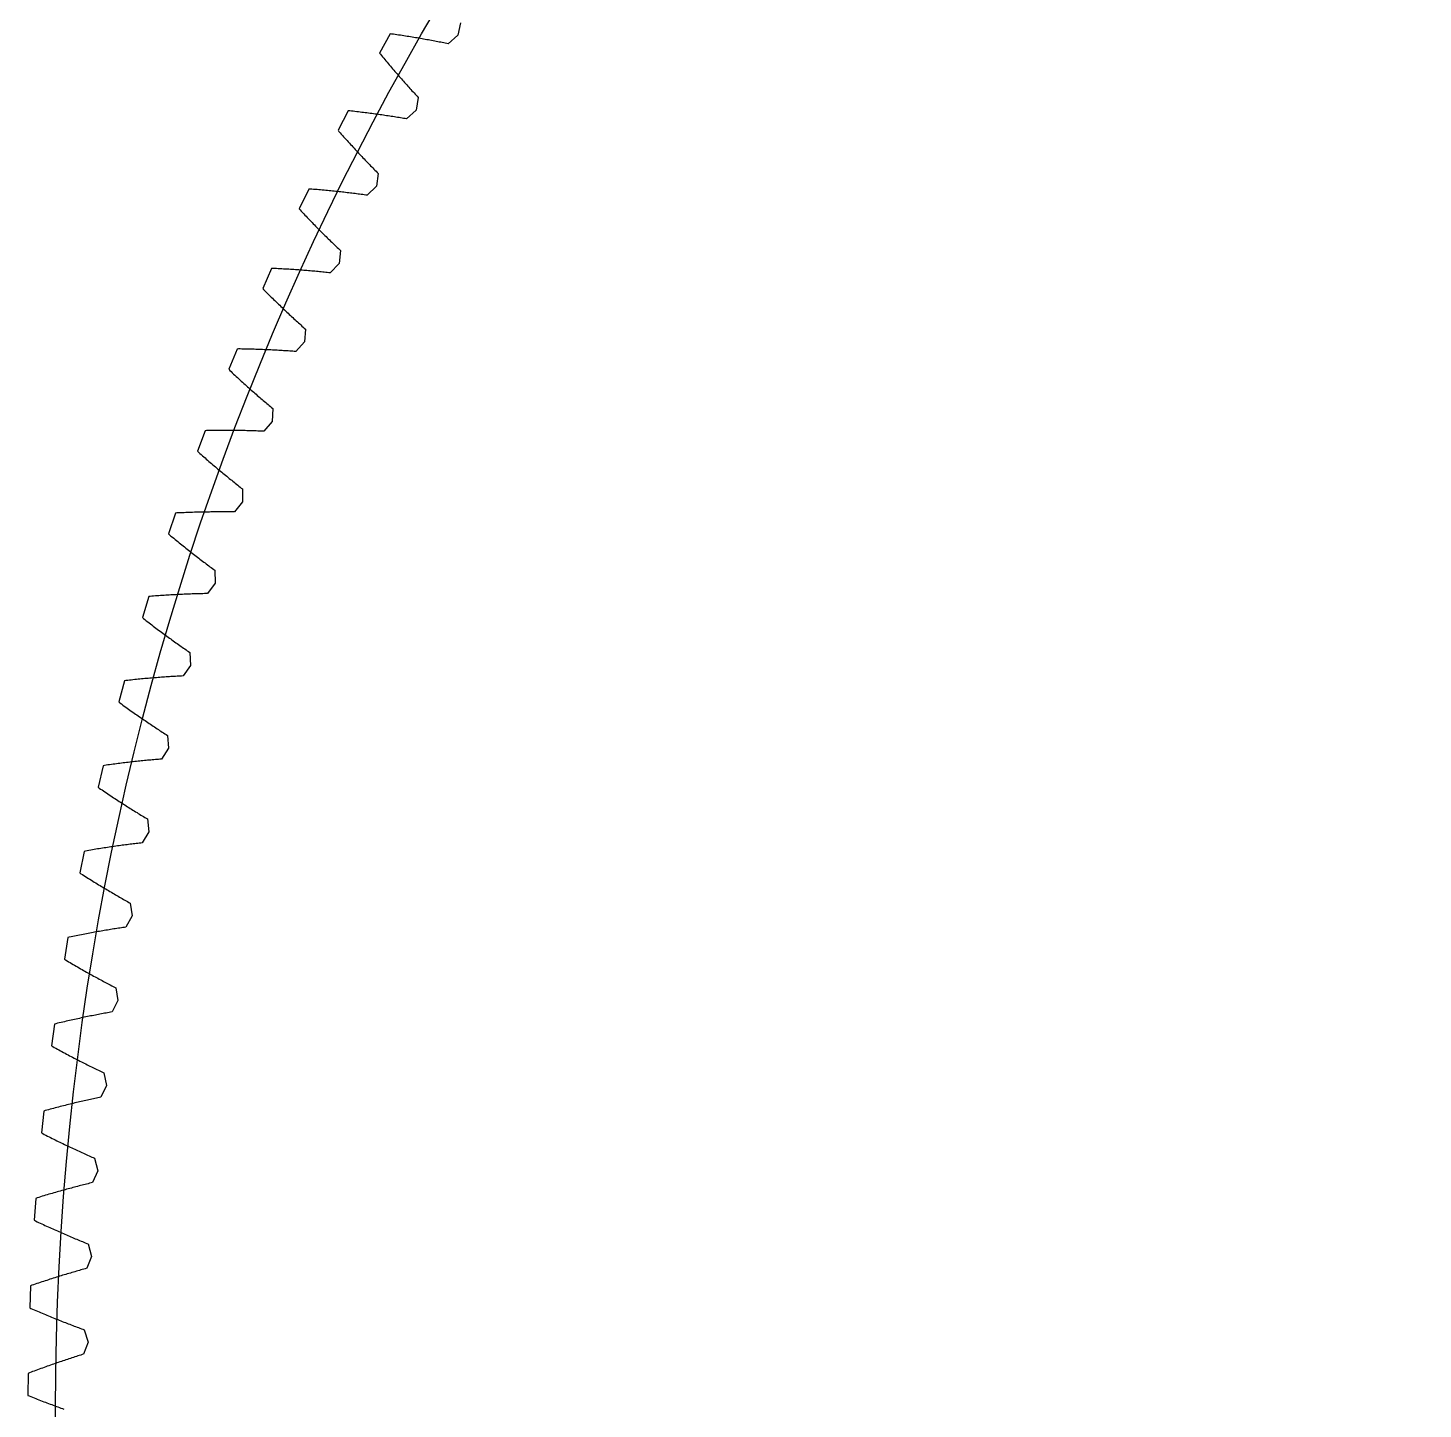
# Model space of a CAD drawing. Extents: x -119 to 119, y 119 to 356.
# Drawn here: x -118.8 to -59.4, y 237.6 to 296.4 of the extents above; entities that cross this region are included whole.
import ezdxf

# ---------------------------------------------------------------- set-up
doc = ezdxf.new("R2010")
doc.units = 0
doc.layers.get('0').update_dxf_attribs({"linetype": 'CONTINUOUS'})

msp = doc.modelspace()

# ---------------------------------------------------------------- linework, layer by layer
msp.add_lwpolyline([(-100.352916, 296.645358), (-100.461995, 296.106596), (-100.461995, 296.106596), (-100.87658, 295.745634), (-100.939402, 295.758475), (-101.002592, 295.771288), (-101.06612, 295.784044), (-101.130015, 295.796744), (-101.194249, 295.809388), (-101.258822, 295.822003), (-101.323761, 295.83459), (-101.389039, 295.847093), (-101.454684, 295.859567), (-101.520696, 295.871956), (-101.587046, 295.884318), (-101.653735, 295.896623), (-101.720791, 295.908871), (-101.788214, 295.921063), (-101.855947, 295.933199), (-101.924076, 295.94525), (-101.992543, 295.957272), (-102.061349, 295.96921), (-102.130521, 295.981092), (-102.200033, 295.992917), (-102.269911, 296.004686), (-102.340128, 296.01637), (-102.410712, 296.027997), (-102.481634, 296.03954), (-102.552923, 296.051026), (-102.624551, 296.062428), (-102.696546, 296.073774), (-102.76888, 296.085034), (-102.84158, 296.09621), (-102.914619, 296.10733), (-102.988025, 296.118365), (-103.06177, 296.129315), (-103.135882, 296.140209), (-103.210332, 296.15099), (-103.285121, 296.161714), (-103.34467, 296.163407), (-103.799442, 295.353063), (-103.766902, 295.303166), (-103.718812, 295.244915), (-103.670806, 295.186975), (-103.622912, 295.129402), (-103.575132, 295.072139), (-103.527493, 295.015243), (-103.479967, 294.958685), (-103.432525, 294.902467), (-103.385225, 294.846587), (-103.338066, 294.791045), (-103.290991, 294.735843), (-103.244057, 294.680979), (-103.197265, 294.626453), (-103.150557, 294.572238), (-103.104019, 294.51839), (-103.057565, 294.464881), (-103.01128, 294.411682), (-102.965081, 294.35885), (-102.91905, 294.306329), (-102.873133, 294.254146), (-102.827328, 294.202302), (-102.781693, 294.150768), (-102.73617, 294.099573), (-102.690789, 294.048716), (-102.645549, 293.998198), (-102.600421, 293.947991), (-102.555463, 293.898122), (-102.510618, 293.848592), (-102.465914, 293.799373), (-102.42138, 293.750492), (-102.376958, 293.701922), (-102.332677, 293.65369), (-102.288566, 293.605797), (-102.244596, 293.558214), (-102.200738, 293.510942), (-102.15705, 293.464008), (-102.249196, 292.922085), (-102.249196, 292.922085), (-102.652237, 292.54831), (-102.715427, 292.559176), (-102.778983, 292.569956), (-102.842878, 292.580709), (-102.907112, 292.591405), (-102.971713, 292.602045), (-103.03668, 292.612628), (-103.101987, 292.623155), (-103.167632, 292.633598), (-103.233615, 292.643983), (-103.299994, 292.654341), (-103.366683, 292.664586), (-103.433739, 292.674802), (-103.501134, 292.684934), (-103.568895, 292.694981), (-103.636995, 292.705), (-103.705462, 292.714906), (-103.774268, 292.724784), (-103.843413, 292.734548), (-103.912924, 292.744257), (-103.982802, 292.753881), (-104.052991, 292.763448), (-104.123546, 292.772931), (-104.194469, 292.782329), (-104.26573, 292.791642), (-104.33733, 292.800871), (-104.409296, 292.810015), (-104.481602, 292.819102), (-104.554246, 292.828077), (-104.627257, 292.836995), (-104.700634, 292.8458), (-104.774323, 292.854521), (-104.848378, 292.863157), (-104.9228, 292.871708), (-104.99756, 292.880147), (-105.07266, 292.888501), (-105.132209, 292.888416), (-105.561328, 292.064186), (-105.527235, 292.015362), (-105.47731, 291.958607), (-105.427526, 291.902219), (-105.377855, 291.846169), (-105.328297, 291.790459), (-105.27888, 291.735087), (-105.229604, 291.680025), (-105.18044, 291.62533), (-105.13139, 291.570974), (-105.082509, 291.516929), (-105.033741, 291.463222), (-104.985086, 291.409882), (-104.9366, 291.356852), (-104.888228, 291.304133), (-104.839996, 291.251781), (-104.791905, 291.199739), (-104.743956, 291.148036), (-104.696147, 291.096672), (-104.64848, 291.045618), (-104.600925, 290.994902), (-104.55354, 290.944526), (-104.506296, 290.89446), (-104.459193, 290.844732), (-104.412232, 290.795315), (-104.365411, 290.746236), (-104.31876, 290.697497), (-104.272221, 290.649039), (-104.225852, 290.600948), (-104.179652, 290.553168), (-104.133565, 290.505698), (-104.087676, 290.458567), (-104.0419, 290.411747), (-103.996292, 290.365236), (-103.950855, 290.319065), (-103.905558, 290.273204), (-103.860402, 290.227653), (-103.935445, 289.683105), (-103.935445, 289.683105), (-104.326577, 289.296856), (-104.390077, 289.305718), (-104.453916, 289.314523), (-104.518121, 289.323244), (-104.582694, 289.331936), (-104.647577, 289.340544), (-104.712826, 289.349067), (-104.778443, 289.357534), (-104.844398, 289.365916), (-104.910692, 289.374241), (-104.977325, 289.382482), (-105.044325, 289.390638), (-105.111663, 289.398738), (-105.17934, 289.406753), (-105.247384, 289.414684), (-105.315766, 289.42253), (-105.384515, 289.430291), (-105.453603, 289.437995), (-105.52303, 289.445587), (-105.592795, 289.453094), (-105.662928, 289.460545), (-105.733398, 289.467883), (-105.804236, 289.475136), (-105.875384, 289.482304), (-105.9469, 289.489388), (-106.018782, 289.496359), (-106.090974, 289.503245), (-106.163533, 289.510047), (-106.236431, 289.516735), (-106.309696, 289.523339), (-106.3833, 289.529859), (-106.457242, 289.536265), (-106.531523, 289.542559), (-106.606171, 289.548768), (-106.681157, 289.554864), (-106.756482, 289.560847), (-106.816003, 289.558871), (-107.219016, 288.721574), (-107.1834, 288.673822), (-107.131725, 288.618676), (-107.080191, 288.563897), (-107.02877, 288.509428), (-106.977519, 288.455298), (-106.92638, 288.401478), (-106.875382, 288.348025), (-106.824526, 288.294882), (-106.773811, 288.242079), (-106.723236, 288.189614), (-106.672803, 288.137487), (-106.622511, 288.085671), (-106.572389, 288.034194), (-106.522379, 287.983027), (-106.472538, 287.932199), (-106.422839, 287.881709), (-106.373281, 287.83153), (-106.323864, 287.78169), (-106.274616, 287.732188), (-106.225509, 287.682968), (-106.176572, 287.634116), (-106.127776, 287.585545), (-106.079121, 287.537313), (-106.030635, 287.48942), (-105.98229, 287.441838), (-105.934115, 287.394565), (-105.886109, 287.347632), (-105.838244, 287.30098), (-105.790548, 287.254696), (-105.743022, 287.208694), (-105.695637, 287.163002), (-105.64845, 287.117649), (-105.601403, 287.072606), (-105.554526, 287.027874), (-105.50779, 286.983452), (-105.461252, 286.939369), (-105.519164, 286.392733), (-105.519164, 286.392733), (-105.897934, 285.994376), (-105.961688, 286.001234), (-106.025809, 286.008036), (-106.09024, 286.014753), (-106.155038, 286.021385), (-106.220175, 286.027961), (-106.285651, 286.034424), (-106.351493, 286.04083), (-106.417674, 286.047152), (-106.484194, 286.053361), (-106.551081, 286.059513), (-106.618278, 286.065581), (-106.685842, 286.071536), (-106.753773, 286.077434), (-106.822014, 286.08322), (-106.890622, 286.088921), (-106.959569, 286.094537), (-107.028855, 286.10004), (-107.098479, 286.105459), (-107.16847, 286.110793), (-107.2388, 286.116014), (-107.309468, 286.121122), (-107.380476, 286.126174), (-107.451821, 286.131085), (-107.523534, 286.135911), (-107.595585, 286.140652), (-107.667975, 286.145252), (-107.740704, 286.149768), (-107.8138, 286.15417), (-107.887206, 286.15846), (-107.960978, 286.162665), (-108.03509, 286.166729), (-108.10954, 286.170709), (-108.184329, 286.174547), (-108.259457, 286.1783), (-108.334951, 286.181913), (-108.394387, 286.178103), (-108.7709, 285.328558), (-108.733816, 285.281963), (-108.680419, 285.228453), (-108.627192, 285.175311), (-108.574106, 285.122479), (-108.521161, 285.069986), (-108.468358, 285.017831), (-108.415695, 284.965987), (-108.363202, 284.914481), (-108.310849, 284.863286), (-108.258666, 284.81243), (-108.206625, 284.761912), (-108.154724, 284.711704), (-108.102993, 284.661836), (-108.051402, 284.612278), (-107.999982, 284.56303), (-107.94873, 284.514121), (-107.89762, 284.465522), (-107.846678, 284.417262), (-107.795878, 284.369312), (-107.745248, 284.321673), (-107.694786, 284.274373), (-107.644494, 284.227383), (-107.594372, 284.180703), (-107.54439, 284.134334), (-107.494606, 284.088304), (-107.444963, 284.042556), (-107.39549, 283.997146), (-107.346186, 283.952047), (-107.297079, 283.907258), (-107.248113, 283.86278), (-107.199317, 283.818612), (-107.150718, 283.774755), (-107.102289, 283.731208), (-107.054029, 283.688), (-107.005938, 283.645074), (-106.958017, 283.60243), (-106.998742, 283.05427), (-106.998742, 283.05427), (-107.364812, 282.644201), (-107.428764, 282.649055), (-107.493026, 282.653853), (-107.557655, 282.658538), (-107.622622, 282.663138), (-107.687957, 282.667654), (-107.753602, 282.672056), (-107.819613, 282.676374), (-107.885936, 282.680608), (-107.952625, 282.684756), (-108.019681, 282.688792), (-108.087047, 282.692743), (-108.154752, 282.696581), (-108.222824, 282.700335), (-108.291207, 282.703976), (-108.359956, 282.707532), (-108.429044, 282.710946), (-108.498471, 282.714305), (-108.568264, 282.717522), (-108.638368, 282.720655), (-108.708811, 282.723646), (-108.77962, 282.726553), (-108.85074, 282.729376), (-108.922227, 282.731916), (-108.994053, 282.734456), (-109.066217, 282.736996), (-109.13872, 282.739253), (-109.211562, 282.741511), (-109.284742, 282.743487), (-109.358261, 282.745462), (-109.432118, 282.747438), (-109.506314, 282.749131), (-109.580849, 282.750824), (-109.655723, 282.752236), (-109.730963, 282.753647), (-109.806514, 282.754776), (-109.865809, 282.749075), (-110.215426, 281.888128), (-110.176903, 281.842718), (-110.121869, 281.79093), (-110.066977, 281.739481), (-110.012254, 281.688342), (-109.957701, 281.637542), (-109.903288, 281.587053), (-109.849017, 281.536902), (-109.794943, 281.487062), (-109.74101, 281.43756), (-109.687247, 281.388368), (-109.633625, 281.339488), (-109.5802, 281.290945), (-109.526917, 281.242714), (-109.473802, 281.194792), (-109.420858, 281.14721), (-109.368082, 281.099937), (-109.315476, 281.052976), (-109.263039, 281.006324), (-109.210771, 280.959983), (-109.158673, 280.913981), (-109.106744, 280.868261), (-109.055013, 280.82288), (-109.003423, 280.777809), (-108.95203, 280.73302), (-108.900807, 280.68857), (-108.849753, 280.644431), (-108.798896, 280.600573), (-108.748209, 280.557055), (-108.697691, 280.513818), (-108.647371, 280.47092), (-108.59722, 280.428305), (-108.547239, 280.386), (-108.497455, 280.344005), (-108.447868, 280.302293), (-108.398451, 280.260919), (-108.349232, 280.219799), (-108.372712, 279.670623), (-108.372712, 279.670623), (-108.725716, 279.249265), (-108.78978, 279.252116), (-108.854184, 279.254938), (-108.918925, 279.257478), (-108.984006, 279.260018), (-109.049425, 279.262558), (-109.115211, 279.264816), (-109.181307, 279.267073), (-109.247742, 279.269331), (-109.314544, 279.271307), (-109.381657, 279.273282), (-109.449136, 279.274976), (-109.516926, 279.276669), (-109.585083, 279.278362), (-109.65355, 279.279773), (-109.722384, 279.281184), (-109.791528, 279.282596), (-109.86104, 279.283724), (-109.930861, 279.284853), (-110.00105, 279.2857), (-110.071577, 279.286547), (-110.142415, 279.287111), (-110.21362, 279.287676), (-110.285135, 279.28824), (-110.356989, 279.288522), (-110.429209, 279.288692), (-110.50174, 279.288776), (-110.57461, 279.288692), (-110.647819, 279.288522), (-110.721366, 279.28824), (-110.795252, 279.287676), (-110.869476, 279.287111), (-110.944039, 279.286264), (-111.018913, 279.285418), (-111.094153, 279.284289), (-111.169704, 279.28316), (-111.228773, 279.275596), (-111.551212, 278.404094), (-111.511278, 278.359898), (-111.454636, 278.309888), (-111.398163, 278.260161), (-111.34186, 278.210772), (-111.285726, 278.161722), (-111.229733, 278.112982), (-111.173937, 278.064553), (-111.118311, 278.016434), (-111.062855, 277.968625), (-111.007567, 277.921156), (-110.952449, 277.873996), (-110.897529, 277.827147), (-110.84275, 277.780609), (-110.788168, 277.734381), (-110.733755, 277.688492), (-110.679512, 277.642884), (-110.625467, 277.597588), (-110.57159, 277.55263), (-110.517884, 277.507954), (-110.464374, 277.463589), (-110.411034, 277.419562), (-110.357892, 277.375818), (-110.304919, 277.332384), (-110.252143, 277.289232), (-110.199537, 277.246419), (-110.147128, 277.203888), (-110.094917, 277.161667), (-110.042875, 277.119757), (-109.991031, 277.07813), (-109.939384, 277.036812), (-109.887935, 276.995805), (-109.836656, 276.955109), (-109.785573, 276.914666), (-109.734689, 276.874563), (-109.684002, 276.834741), (-109.633512, 276.795202), (-109.639721, 276.245546), (-109.639721, 276.245546), (-109.979347, 275.813322), (-110.043468, 275.814169), (-110.107928, 275.815016), (-110.172698, 275.81558), (-110.237834, 275.816145), (-110.30331, 275.816427), (-110.369124, 275.816709), (-110.435249, 275.816878), (-110.50174, 275.816935), (-110.568542, 275.816878), (-110.635711, 275.816709), (-110.703191, 275.816427), (-110.771009, 275.815862), (-110.839194, 275.815298), (-110.907689, 275.814734), (-110.976495, 275.813887), (-111.045667, 275.81304), (-111.115179, 275.811911), (-111.185, 275.810782), (-111.255189, 275.809654), (-111.325688, 275.808242), (-111.396526, 275.806549), (-111.467702, 275.804856), (-111.539189, 275.803162), (-111.611043, 275.801187), (-111.683207, 275.799211), (-111.75571, 275.796954), (-111.828552, 275.794696), (-111.901732, 275.792156), (-111.975223, 275.789616), (-112.049052, 275.786794), (-112.12322, 275.783887), (-112.197727, 275.78081), (-112.272544, 275.777621), (-112.3477, 275.774263), (-112.423194, 275.770792), (-112.482009, 275.761365), (-112.776875, 274.880183), (-112.735586, 274.837257), (-112.677392, 274.789025), (-112.619395, 274.741132), (-112.561568, 274.693549), (-112.50391, 274.646249), (-112.446449, 274.599287), (-112.389158, 274.552636), (-112.332036, 274.506295), (-112.275112, 274.460264), (-112.218357, 274.414544), (-112.1618, 274.369135), (-112.105412, 274.324036), (-112.049193, 274.279247), (-111.9932, 274.234769), (-111.937348, 274.190601), (-111.881722, 274.146716), (-111.826266, 274.103169), (-111.771007, 274.059904), (-111.715945, 274.01695), (-111.661053, 273.974278), (-111.606358, 273.931944), (-111.551861, 273.889893), (-111.497562, 273.848124), (-111.44346, 273.806666), (-111.389527, 273.765518), (-111.33582, 273.72468), (-111.282282, 273.684125), (-111.228971, 273.643852), (-111.175856, 273.603889), (-111.122912, 273.564209), (-111.070192, 273.524839), (-111.017671, 273.485751), (-110.965347, 273.446946), (-110.913249, 273.40845), (-110.86132, 273.370238), (-110.809617, 273.332335), (-110.798554, 272.782736), (-110.798554, 272.782736), (-111.124436, 272.340042), (-111.188528, 272.338913), (-111.252988, 272.337502), (-111.317758, 272.336091), (-111.382895, 272.33468), (-111.448342, 272.332986), (-111.5141, 272.331293), (-111.580224, 272.329317), (-111.646688, 272.327342), (-111.713462, 272.325084), (-111.780574, 272.322826), (-111.848025, 272.320286), (-111.915787, 272.317746), (-111.983915, 272.315206), (-112.052354, 272.312384), (-112.121132, 272.309449), (-112.19022, 272.306373), (-112.259646, 272.303155), (-112.329412, 272.299797), (-112.399516, 272.296297), (-112.46993, 272.292685), (-112.540711, 272.288903), (-112.611775, 272.285008), (-112.683205, 272.280944), (-112.754946, 272.276739), (-112.826998, 272.272393), (-112.899416, 272.267906), (-112.972144, 272.263277), (-113.045184, 272.25848), (-113.118561, 272.253541), (-113.192278, 272.248461), (-113.266305, 272.243211), (-113.34067, 272.237821), (-113.415374, 272.232261), (-113.490389, 272.22656), (-113.565714, 272.22069), (-113.624219, 272.209429), (-113.891286, 271.319413), (-113.848642, 271.277814), (-113.78898, 271.231445), (-113.729488, 271.185386), (-113.670193, 271.139638), (-113.611096, 271.0942), (-113.552168, 271.049044), (-113.493437, 271.004228), (-113.434904, 270.959693), (-113.376541, 270.915469), (-113.318403, 270.871555), (-113.260434, 270.827952), (-113.202664, 270.784659), (-113.145062, 270.741648), (-113.087686, 270.698948), (-113.030508, 270.656558), (-112.973499, 270.61445), (-112.916716, 270.572653), (-112.86013, 270.531138), (-112.803742, 270.489934), (-112.747524, 270.449012), (-112.691531, 270.4084), (-112.635736, 270.368099), (-112.580166, 270.328051), (-112.524766, 270.288343), (-112.469591, 270.248888), (-112.414614, 270.209744), (-112.359863, 270.170882), (-112.305282, 270.13233), (-112.250926, 270.094033), (-112.196795, 270.056046), (-112.142863, 270.018341), (-112.089128, 269.980946), (-112.035618, 269.943806), (-111.982306, 269.906948), (-111.92922, 269.8704), (-111.87636, 269.834106), (-111.848053, 269.285156), (-111.848053, 269.285156), (-112.159852, 268.832443), (-112.223889, 268.829254), (-112.288264, 268.825952), (-112.352977, 268.822509), (-112.418001, 268.818924), (-112.483364, 268.815199), (-112.549065, 268.811361), (-112.615077, 268.807382), (-112.681427, 268.803261), (-112.748116, 268.799), (-112.815116, 268.794625), (-112.882454, 268.790081), (-112.950131, 268.785425), (-113.018118, 268.780599), (-113.086444, 268.775632), (-113.155081, 268.770552), (-113.224056, 268.765302), (-113.293342, 268.759912), (-113.362966, 268.754352), (-113.432929, 268.748679), (-113.503202, 268.742837), (-113.573814, 268.736854), (-113.644736, 268.730702), (-113.715998, 268.724408), (-113.787569, 268.717945), (-113.859451, 268.711341), (-113.931672, 268.704596), (-114.004231, 268.697654), (-114.077101, 268.69057), (-114.150281, 268.683345), (-114.2238, 268.675951), (-114.297629, 268.668359), (-114.371797, 268.660654), (-114.446276, 268.652752), (-114.521065, 268.64468), (-114.596192, 268.636468), (-114.654302, 268.623373), (-114.893259, 267.725398), (-114.849346, 267.685181), (-114.788244, 267.640703), (-114.727341, 267.596535), (-114.666663, 267.55265), (-114.606155, 267.509103), (-114.545844, 267.465838), (-114.48573, 267.422856), (-114.425815, 267.380212), (-114.366096, 267.33785), (-114.306604, 267.295771), (-114.247281, 267.254002), (-114.188184, 267.212544), (-114.129284, 267.171368), (-114.070582, 267.130474), (-114.012105, 267.08989), (-113.953798, 267.049617), (-113.895745, 267.009626), (-113.837861, 266.969917), (-113.780203, 266.930491), (-113.722743, 266.891375), (-113.665508, 266.852541), (-113.608471, 266.81399), (-113.55166, 266.77572), (-113.495046, 266.737761), (-113.438658, 266.700056), (-113.382496, 266.662662), (-113.326531, 266.62555), (-113.270764, 266.58872), (-113.215251, 266.552172), (-113.159935, 266.515906), (-113.104845, 266.479895), (-113.049981, 266.444194), (-112.995315, 266.408775), (-112.940874, 266.37361), (-112.886659, 266.338727), (-112.832698, 266.304127), (-112.787148, 265.756334), (-112.787148, 265.756334), (-113.084582, 265.294054), (-113.148477, 265.288861), (-113.212711, 265.283527), (-113.277283, 265.278052), (-113.342166, 265.272435), (-113.407388, 265.26665), (-113.47292, 265.260751), (-113.53879, 265.254712), (-113.605, 265.248503), (-113.671491, 265.242153), (-113.73835, 265.235662), (-113.80549, 265.22903), (-113.872998, 265.222228), (-113.940788, 265.215285), (-114.008916, 265.208173), (-114.077383, 265.20092), (-114.146161, 265.193498), (-114.215249, 265.185934), (-114.284647, 265.178201), (-114.354412, 265.170327), (-114.42446, 265.162284), (-114.494846, 265.154071), (-114.565543, 265.145718), (-114.63655, 265.137194), (-114.707896, 265.128474), (-114.779552, 265.119612), (-114.851519, 265.110609), (-114.923824, 265.101409), (-114.996412, 265.092039), (-115.069338, 265.0825), (-115.142603, 265.072791), (-115.21615, 265.062914), (-115.290036, 265.052866), (-115.364232, 265.042622), (-115.438738, 265.032208), (-115.513556, 265.021624), (-115.571214, 265.006751), (-115.781864, 264.101693), (-115.736709, 264.062859), (-115.674253, 264.020328), (-115.611995, 263.97808), (-115.549934, 263.936141), (-115.488099, 263.894514), (-115.426462, 263.853168), (-115.365022, 263.812105), (-115.303808, 263.771352), (-115.242792, 263.730881), (-115.182001, 263.690693), (-115.121408, 263.650815), (-115.06104, 263.611219), (-115.000871, 263.571934), (-114.940927, 263.532902), (-114.88118, 263.494181), (-114.82166, 263.455743), (-114.762336, 263.417586), (-114.703267, 263.379712), (-114.644396, 263.342148), (-114.58575, 263.304838), (-114.527302, 263.267811), (-114.469079, 263.231094), (-114.411111, 263.194631), (-114.35334, 263.15845), (-114.295767, 263.122551), (-114.238447, 263.086935), (-114.181354, 263.0516), (-114.124486, 263.01652), (-114.067816, 262.98175), (-114.0114, 262.947235), (-113.955209, 262.912973), (-113.899244, 262.879022), (-113.843506, 262.845324), (-113.787992, 262.811881), (-113.732705, 262.778748), (-113.677672, 262.745841), (-113.614934, 262.199741), (-113.614934, 262.199741), (-113.897692, 261.728373), (-113.961418, 261.721148), (-114.025454, 261.713811), (-114.089801, 261.706304), (-114.154486, 261.698655), (-114.21951, 261.690838), (-114.284816, 261.682879), (-114.350461, 261.674751), (-114.416417, 261.666482), (-114.482711, 261.658044), (-114.549315, 261.649464), (-114.61623, 261.640715), (-114.683455, 261.631797), (-114.751019, 261.622709), (-114.818894, 261.613481), (-114.887079, 261.604083), (-114.955602, 261.594515), (-115.024408, 261.584779), (-115.093552, 261.574873), (-115.163007, 261.564797), (-115.232773, 261.554581), (-115.302877, 261.544167), (-115.373263, 261.533584), (-115.443988, 261.522803), (-115.515023, 261.511881), (-115.586369, 261.500761), (-115.658025, 261.4895), (-115.729992, 261.478014), (-115.802269, 261.466386), (-115.874856, 261.454561), (-115.947754, 261.442567), (-116.020963, 261.430375), (-116.094482, 261.418014), (-116.168339, 261.405455), (-116.242479, 261.392698), (-116.316929, 261.379772), (-116.374108, 261.363065), (-116.556226, 260.451854), (-116.509856, 260.41446), (-116.446102, 260.373904), (-116.382546, 260.333659), (-116.319215, 260.293697), (-116.256082, 260.254016), (-116.193175, 260.214618), (-116.130493, 260.175502), (-116.068009, 260.136696), (-116.005751, 260.098173), (-115.943719, 260.059932), (-115.881912, 260.021973), (-115.820331, 259.984296), (-115.758948, 259.946902), (-115.697818, 259.90979), (-115.636887, 259.872932), (-115.576181, 259.836384), (-115.5157, 259.800118), (-115.455446, 259.764135), (-115.395446, 259.728406), (-115.335643, 259.692958), (-115.276066, 259.657794), (-115.216742, 259.622911), (-115.157617, 259.58831), (-115.098745, 259.553964), (-115.0401, 259.5199), (-114.98168, 259.48609), (-114.923514, 259.452562), (-114.865545, 259.419288), (-114.807831, 259.386296), (-114.75037, 259.353586), (-114.693107, 259.321131), (-114.636098, 259.288929), (-114.579344, 259.256982), (-114.522814, 259.225316), (-114.466511, 259.193933), (-114.410462, 259.162776), (-114.330621, 258.618934), (-114.330621, 258.618934), (-114.598422, 258.138874), (-114.661894, 258.129673), (-114.725648, 258.120332), (-114.78974, 258.110792), (-114.854172, 258.101112), (-114.918885, 258.091263), (-114.983937, 258.081272), (-115.049272, 258.071084), (-115.114945, 258.060754), (-115.180928, 258.050228), (-115.247222, 258.03956), (-115.313855, 258.028694), (-115.38077, 258.017687), (-115.447995, 258.006483), (-115.515559, 257.995138), (-115.583434, 257.983595), (-115.65159, 257.971883), (-115.720086, 257.959973), (-115.788863, 257.947922), (-115.85798, 257.935674), (-115.927406, 257.923228), (-115.997115, 257.91064), (-116.067163, 257.897856), (-116.137492, 257.884874), (-116.208133, 257.871722), (-116.279112, 257.858373), (-116.350373, 257.844826), (-116.421944, 257.83111), (-116.493826, 257.817225), (-116.56599, 257.803114), (-116.638493, 257.788833), (-116.711278, 257.774355), (-116.784374, 257.75968), (-116.85778, 257.744807), (-116.931496, 257.729736), (-117.005523, 257.714496), (-117.062137, 257.695982), (-117.215525, 256.779522), (-117.168027, 256.743595), (-117.103003, 256.705072), (-117.038233, 256.666802), (-116.97366, 256.628844), (-116.909342, 256.591167), (-116.845221, 256.553772), (-116.781326, 256.51666), (-116.717685, 256.47983), (-116.654241, 256.443282), (-116.591052, 256.406989), (-116.52806, 256.371005), (-116.465322, 256.335276), (-116.40281, 256.299829), (-116.340523, 256.264664), (-116.278462, 256.229753), (-116.216656, 256.195124), (-116.155075, 256.160778), (-116.09372, 256.126686), (-116.03259, 256.092875), (-115.971715, 256.059319), (-115.911094, 256.026045), (-115.85067, 255.993053), (-115.7905, 255.960316), (-115.730584, 255.927832), (-115.670894, 255.895602), (-115.611458, 255.863654), (-115.552248, 255.831989), (-115.493264, 255.80055), (-115.434562, 255.769392), (-115.376085, 255.738489), (-115.317834, 255.70784), (-115.259838, 255.677444), (-115.202095, 255.647331), (-115.144606, 255.617444), (-115.087344, 255.587839), (-115.030335, 255.558459), (-114.933448, 255.017383), (-114.933448, 255.017383), (-115.186065, 254.529167), (-115.249198, 254.517991), (-115.312642, 254.506617), (-115.376396, 254.495074), (-115.440488, 254.48339), (-115.504863, 254.471509), (-115.569548, 254.459458), (-115.634572, 254.447238), (-115.699879, 254.434848), (-115.765495, 254.422261), (-115.831422, 254.409504), (-115.89766, 254.396579), (-115.964208, 254.383455), (-116.031066, 254.370163), (-116.098235, 254.356672), (-116.165686, 254.343013), (-116.233448, 254.329156), (-116.301548, 254.315129), (-116.369931, 254.300905), (-116.438595, 254.286484), (-116.507599, 254.271893), (-116.576884, 254.257104), (-116.64648, 254.242118), (-116.716387, 254.226935), (-116.786575, 254.211554), (-116.857103, 254.196003), (-116.927912, 254.180227), (-116.999004, 254.164282), (-117.070406, 254.14811), (-117.142119, 254.13177), (-117.214114, 254.115203), (-117.286419, 254.098439), (-117.359035, 254.081478), (-117.431933, 254.064318), (-117.505141, 254.046934), (-117.578632, 254.029379), (-117.634625, 254.009116), (-117.75917, 253.088253), (-117.710571, 253.05385), (-117.644362, 253.017387), (-117.578406, 252.981178), (-117.512705, 252.945279), (-117.447201, 252.909634), (-117.381951, 252.874272), (-117.316927, 252.839192), (-117.252157, 252.804366), (-117.187613, 252.769822), (-117.123295, 252.73556), (-117.059202, 252.701552), (-116.995363, 252.667798), (-116.931779, 252.634355), (-116.86842, 252.601137), (-116.805315, 252.568202), (-116.742436, 252.535549), (-116.679811, 252.50315), (-116.617411, 252.471005), (-116.555266, 252.439114), (-116.493346, 252.407505), (-116.431709, 252.37615), (-116.370298, 252.345049), (-116.309112, 252.31423), (-116.248208, 252.283637), (-116.18753, 252.253327), (-116.127107, 252.223242), (-116.066937, 252.193439), (-116.007021, 252.16389), (-115.947331, 252.134568), (-115.887923, 252.105527), (-115.828741, 252.07674), (-115.769842, 252.048179), (-115.711168, 252.019872), (-115.652776, 251.99182), (-115.59461, 251.964021), (-115.536698, 251.936448), (-115.422878, 251.398673), (-115.422878, 251.398673), (-115.660001, 250.90278), (-115.722767, 250.889601), (-115.785844, 250.876252), (-115.849202, 250.862733), (-115.912872, 250.849017), (-115.976852, 250.835132), (-116.041142, 250.821049), (-116.105714, 250.806797), (-116.170625, 250.792347), (-116.235819, 250.777728), (-116.301294, 250.762911), (-116.367108, 250.747897), (-116.433205, 250.732685), (-116.499612, 250.717304), (-116.566301, 250.701725), (-116.633329, 250.685949), (-116.70061, 250.669975), (-116.768231, 250.653804), (-116.836134, 250.637435), (-116.904318, 250.620869), (-116.972814, 250.604105), (-117.04162, 250.587143), (-117.110708, 250.569984), (-117.180106, 250.552627), (-117.249787, 250.535045), (-117.31975, 250.517293), (-117.390023, 250.499316), (-117.460607, 250.481112), (-117.531473, 250.462711), (-117.602621, 250.444113), (-117.67408, 250.425317), (-117.74582, 250.406295), (-117.817844, 250.387048), (-117.890177, 250.367602), (-117.962793, 250.34796), (-118.035691, 250.328063), (-118.091035, 250.30605), (-118.186595, 249.381744), (-118.136924, 249.348893), (-118.069642, 249.314518), (-118.002586, 249.280426), (-117.935756, 249.246588), (-117.86918, 249.213031), (-117.802858, 249.179729), (-117.736761, 249.146681), (-117.670919, 249.113915), (-117.605302, 249.081431), (-117.539939, 249.049201), (-117.474831, 249.017226), (-117.409976, 248.985504), (-117.345347, 248.954036), (-117.281, 248.92285), (-117.21688, 248.891919), (-117.153013, 248.861241), (-117.089372, 248.830818), (-117.026013, 248.800648), (-116.96288, 248.770761), (-116.900029, 248.741099), (-116.837404, 248.711692), (-116.775061, 248.682538), (-116.712944, 248.653639), (-116.651109, 248.624993), (-116.5895, 248.596602), (-116.528173, 248.568436), (-116.4671, 248.540524), (-116.406281, 248.512866), (-116.345716, 248.485462), (-116.285405, 248.458284), (-116.225348, 248.43136), (-116.165574, 248.404662), (-116.106053, 248.378218), (-116.046786, 248.352028), (-115.987802, 248.326063), (-115.929071, 248.300325), (-115.798374, 247.766388), (-115.798374, 247.766388), (-116.019834, 247.263271), (-116.082149, 247.248144), (-116.144746, 247.232819), (-116.207681, 247.217325), (-116.270871, 247.201605), (-116.334399, 247.185716), (-116.398209, 247.16963), (-116.462302, 247.153345), (-116.526705, 247.136864), (-116.591419, 247.120212), (-116.656414, 247.103336), (-116.721721, 247.086261), (-116.787309, 247.068989), (-116.85318, 247.05152), (-116.919361, 247.033852), (-116.985852, 247.015988), (-117.052598, 246.997897), (-117.119682, 246.979609), (-117.18702, 246.961124), (-117.254669, 246.942441), (-117.3226, 246.923532), (-117.390841, 246.904425), (-117.459365, 246.885093), (-117.528171, 246.865563), (-117.597259, 246.845808), (-117.666657, 246.825855), (-117.736338, 246.805676), (-117.806301, 246.785271), (-117.876546, 246.764669), (-117.947073, 246.743841), (-118.017911, 246.722787), (-118.089003, 246.701536), (-118.160405, 246.68003), (-118.232089, 246.658328), (-118.304056, 246.636399), (-118.376305, 246.614244), (-118.430915, 246.59051), (-118.497406, 245.663664), (-118.446719, 245.632365), (-118.378365, 245.600107), (-118.310265, 245.568131), (-118.242419, 245.536438), (-118.174826, 245.50497), (-118.107488, 245.473784), (-118.040376, 245.442825), (-117.973546, 245.412147), (-117.906941, 245.381724), (-117.840619, 245.351554), (-117.774522, 245.321638), (-117.708708, 245.291977), (-117.64312, 245.262569), (-117.577814, 245.233416), (-117.512761, 245.204516), (-117.447963, 245.175871), (-117.383419, 245.147451), (-117.319129, 245.119313), (-117.255092, 245.091402), (-117.191338, 245.063716), (-117.127838, 245.036312), (-117.064592, 245.009134), (-117.0016, 244.982182), (-116.938891, 244.955483), (-116.876435, 244.929039), (-116.814233, 244.902821), (-116.752314, 244.876856), (-116.690648, 244.851118), (-116.629265, 244.825633), (-116.568135, 244.800346), (-116.50726, 244.775341), (-116.446667, 244.750534), (-116.386356, 244.72598), (-116.326299, 244.701653), (-116.266524, 244.677551), (-116.207004, 244.653675), (-116.059627, 244.124113), (-116.059627, 244.124113), (-116.265142, 243.614279), (-116.326948, 243.597204), (-116.389065, 243.579932), (-116.451436, 243.562434), (-116.514146, 243.544767), (-116.57711, 243.526874), (-116.640384, 243.508812), (-116.703969, 243.490524), (-116.767808, 243.47201), (-116.831957, 243.453327), (-116.896388, 243.434418), (-116.96113, 243.415312), (-117.026126, 243.39598), (-117.091432, 243.37645), (-117.157048, 243.356723), (-117.222919, 243.33677), (-117.289072, 243.316591), (-117.355535, 243.296214), (-117.422281, 243.275612), (-117.489309, 243.254812), (-117.556619, 243.233787), (-117.624211, 243.212535), (-117.692085, 243.191058), (-117.760242, 243.169384), (-117.828681, 243.147455), (-117.89743, 243.125329), (-117.966434, 243.102977), (-118.035719, 243.080399), (-118.105287, 243.057595), (-118.175137, 243.034566), (-118.245269, 243.011311), (-118.315655, 242.987802), (-118.386352, 242.964095), (-118.457303, 242.940134), (-118.528564, 242.915948), (-118.600051, 242.891536), (-118.653927, 242.866108), (-118.691237, 241.937625), (-118.639618, 241.907935), (-118.570276, 241.87785), (-118.501216, 241.848047), (-118.432411, 241.81847), (-118.363859, 241.789148), (-118.295561, 241.760079), (-118.227517, 241.731264), (-118.159756, 241.702703), (-118.092248, 241.674396), (-118.024995, 241.646315), (-117.957995, 241.618488), (-117.891278, 241.590915), (-117.824814, 241.563567), (-117.758605, 241.536502), (-117.692678, 241.509635), (-117.627005, 241.483049), (-117.561586, 241.456662), (-117.496449, 241.430556), (-117.431594, 241.404648), (-117.366994, 241.379022), (-117.302647, 241.353594), (-117.238582, 241.32842), (-117.1748, 241.303471), (-117.111272, 241.278777), (-117.047998, 241.25428), (-116.985034, 241.230037), (-116.922324, 241.20602), (-116.859868, 241.182229), (-116.797695, 241.158691), (-116.735804, 241.135352), (-116.674194, 241.112238), (-116.612868, 241.089378), (-116.551795, 241.066715), (-116.491004, 241.044278), (-116.430496, 241.022068), (-116.370241, 241.000082), (-116.206298, 240.475403), (-116.206298, 240.475403), (-116.395726, 239.959388), (-116.456968, 239.940366), (-116.518492, 239.921147), (-116.580299, 239.901702), (-116.642416, 239.882087), (-116.704787, 239.862219), (-116.767469, 239.842153), (-116.830433, 239.821889), (-116.893679, 239.8014), (-116.957207, 239.780685), (-117.021017, 239.759772), (-117.08511, 239.738634), (-117.149485, 239.717298), (-117.214142, 239.695708), (-117.279081, 239.67392), (-117.344303, 239.651907), (-117.409807, 239.629668), (-117.475593, 239.607231), (-117.541661, 239.58454), (-117.607983, 239.561624), (-117.674616, 239.53851), (-117.741502, 239.515142), (-117.808671, 239.491548), (-117.876122, 239.467729), (-117.943828, 239.443683), (-118.011843, 239.419412), (-118.080113, 239.394887), (-118.148664, 239.370136), (-118.21747, 239.34516), (-118.286558, 239.319957), (-118.355928, 239.294501), (-118.425553, 239.268818), (-118.495459, 239.242882), (-118.565648, 239.21672), (-118.63609, 239.190304), (-118.706787, 239.163662), (-118.759817, 239.136541), (-118.767973, 238.207352), (-118.715423, 238.1793), (-118.645178, 238.151416), (-118.575215, 238.123758), (-118.505506, 238.096383), (-118.43608, 238.069233), (-118.366907, 238.042309), (-118.297988, 238.015667), (-118.229352, 237.989223), (-118.160998, 237.963061), (-118.092897, 237.937096), (-118.025051, 237.911414), (-117.957487, 237.88593), (-117.890205, 237.860699), (-117.823178, 237.835694), (-117.756432, 237.810943), (-117.689969, 237.786418), (-117.623759, 237.762119), (-117.557832, 237.738045), (-117.492187, 237.714197), (-117.426796, 237.690604), (-117.361716, 237.667236), (-117.29689, 237.644065), (-117.232345, 237.621149)])
at = {"linetype": 'Continuous'}
msp.add_circle((0, 237.631111), 117.593536, dxfattribs=at)

doc.saveas('drawing.dxf')
